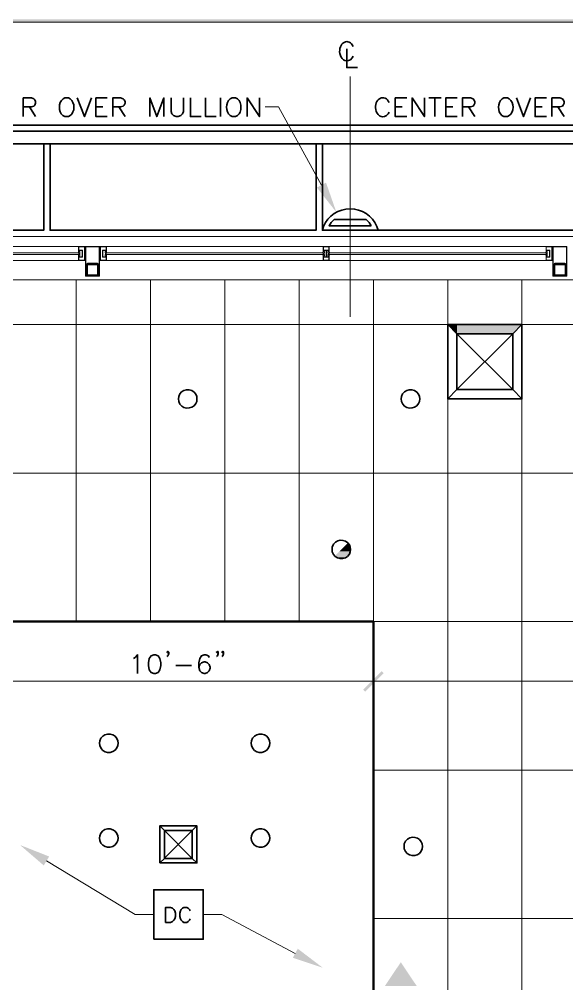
# Model space of a CAD drawing. Header units: inches. Extents: x 5 to 516, y -193 to 129.
# Drawn here: x 408.11 to 422.85, y 62.08 to 88.06 of the extents above; entities that cross this region are included whole.
import ezdxf

# ---------------------------------------------------------------- set-up
doc = ezdxf.new("R2010")
doc.units = ezdxf.units.IN
doc.header["$MEASUREMENT"] = 0
doc.layers.add('PDF9_Geometry', color=7, linetype='Continuous')
doc.layers.add('PDF9_Solid Fills', color=7, linetype='Continuous')

msp = doc.modelspace()

# ---------------------------------------------------------------- hatches: boundary and pattern name
at = {"layer": 'PDF9_Solid Fills', "transparency": 33554559}
h = msp.add_hatch(color=256, dxfattribs=at)
h.paths.add_polyline_path([(316.0672942, 88.0494451), (316.0806254, 88.0627785), (316.0672942, 88.0627785)])
h.paths.add_polyline_path([(496.1917308, 88.0627785), (496.1295081, 88.0627785), (354.7028537, 88.0627785), (354.7028447, 88.0627785), (316.0806254, 88.0627785), (316.1295142, 88.0494451), (316.1295143, 87.9872229), (316.1295233, 87.9872229), (496.1295089, 88.0494437), (316.1295188, 87.9872215), (496.1295081, 87.9872229), (496.1561756, 87.9916674), (496.1783975, 88.0094451), (496.1917308, 88.0361118), (496.1917311, 88.0494451)])
at = {"layer": 'PDF9_Solid Fills', "true_color": 0xb3b3b3, "transparency": 33554559}
msp.add_hatch(color=253, dxfattribs=at).paths.add_polyline_path([(421.3961813, 79.5872281), (421.6450701, 79.8361169), (421.3961813, 79.8361169), (419.8939601, 79.8361169), (419.8939601, 79.5872281)])
at = {"layer": 'PDF9_Solid Fills', "transparency": 33554559}
for points in [[(416.8317385, 73.8272197), (416.7828496, 73.7783308), (417.0317385, 73.7783308), (417.0272941, 73.8272197)], [(416.8761812, 73.8761111), (416.8317367, 73.8272222), (417.0272923, 73.8272222), (417.0139589, 73.8761111)], [(416.9206238, 73.916114), (416.8761794, 73.876114), (417.0139571, 73.876114), (416.9917349, 73.916114)], [(416.6050675, 73.6005578), (416.6450675, 73.5694466), (416.9206231, 73.5694466), (416.9606231, 73.6005578)], [(416.6450704, 73.6405606), (416.6050704, 73.6005606), (416.960626, 73.6005606), (416.9917371, 73.6405606)], [(416.6850643, 73.6850033), (416.6450643, 73.6405588), (416.9917309, 73.6405588), (417.0139531, 73.6850033)], [(416.6450704, 73.5694434), (416.6850704, 73.5472212), (416.8761815, 73.5472212), (416.920626, 73.5694434)], [(416.6850643, 73.5472266), (416.7339532, 73.5338933), (416.8317309, 73.5338933), (416.8761754, 73.5472266)], [(416.7339557, 73.7294459), (416.6850668, 73.6850015), (417.0139557, 73.6850015), (417.027289, 73.7294459)], [(416.7828471, 73.7783373), (416.7339582, 73.7294484), (417.0272915, 73.7294484), (417.031736, 73.7783373)], [(417.8672926, 70.5027841), (417.369508, 70.0049995), (417.4228413, 69.9516662), (417.4228474, 69.9516738), (417.4228482, 69.951673)], [(417.4228482, 69.9516683), (417.9206259, 70.4494461), (417.8672926, 70.5027794), (417.8672904, 70.5027773)]]:
    msp.add_hatch(color=256, dxfattribs=at).paths.add_polyline_path(points)

# ---------------------------------------------------------------- linework, layer by layer
at = {"layer": 'PDF9_Geometry', "lineweight": 0}
msp.add_lwpolyline([(316.1295142, 88.0583387), (316.1295142, 88.0494498), (316.1295142, 87.9872276), (485.4006203, 87.9872276)], dxfattribs=at)
at = {"layer": 'PDF9_Geometry', "lineweight": 35}
for points in [[(416.9295123, 87.2627839), (416.9295123, 86.7605617), (417.2184012, 86.7605617)], [(417.0272923, 86.9738922), (417.0761811, 87.022781), (417.0984034, 87.0716699)], [(408.2184035, 85.4405546), (408.2184035, 85.9427768), (408.4361813, 85.9427768), (408.5072924, 85.9161101), (408.5295146, 85.8938879), (408.5517368, 85.844999), (408.5517368, 85.8005546), (408.5295146, 85.7516657), (408.5072924, 85.724999), (408.4361813, 85.7027768), (408.2184035, 85.7027768)], [(409.4806253, 85.9161123), (409.4361808, 85.9427789), (409.3384031, 85.9427789), (409.2939586, 85.9161123), (409.2450697, 85.8716678)], [(409.6717364, 85.9427789), (409.8628475, 85.4405567), (410.0539586, 85.9427789)], [(410.4806274, 85.4405546), (410.1739608, 85.4405546), (410.1739608, 85.9427768), (410.4806274, 85.9427768)], [(410.6272937, 85.4405546), (410.6272937, 85.9427768), (410.840627, 85.9427768), (410.9117381, 85.9161101), (410.9339603, 85.8938879), (410.960627, 85.844999), (410.960627, 85.8005546), (410.9339603, 85.7516657), (410.9117381, 85.724999), (410.840627, 85.7027768), (410.6272937, 85.7027768)], [(411.6272936, 85.4405546), (411.6272936, 85.9427768), (411.8139603, 85.4405546), (412.0050714, 85.9427768), (412.0050714, 85.4405546)], [(412.1961774, 85.9427789), (412.1961774, 85.582779), (412.2183997, 85.5116679), (412.2672885, 85.4672234), (412.3383997, 85.4405567), (412.3872885, 85.4405567), (412.4583996, 85.4672234), (412.5072885, 85.5116679), (412.5295108, 85.582779), (412.5295108, 85.9427789)], [(412.7206276, 85.9427789), (412.7206276, 85.4405567), (413.0050721, 85.4405567)], [(413.1250692, 85.9427789), (413.1250692, 85.4405567), (413.4095136, 85.4405567)], [(413.5295107, 85.9427789), (413.5295107, 85.4405567)], [(413.8406272, 85.4405567), (413.9339605, 85.4405567), (413.9828494, 85.4672234), (414.0317383, 85.5116679), (414.0539605, 85.5605567), (414.0761828, 85.6316678), (414.0761828, 85.7516678), (414.0539605, 85.8227789), (414.0317383, 85.8716678), (413.9828494, 85.9161123), (413.9339605, 85.9427789), (413.8406272, 85.9427789), (413.7917383, 85.9161123), (413.7428494, 85.8716678)], [(414.2450687, 85.4405546), (414.2450687, 85.9427768), (414.5784021, 85.4405546), (414.5784021, 85.9427768)], [(418.5428514, 85.4405546), (418.2317403, 85.4405546), (418.2317403, 85.9427768), (418.5428514, 85.9427768)], [(418.6850642, 85.4405546), (418.6850642, 85.9427768), (419.0183975, 85.4405546), (419.0183975, 85.9427768)], [(419.1384062, 85.9427789), (419.4717395, 85.9427789)], [(419.3028484, 85.9427789), (419.3028484, 85.4405567)], [(419.8983967, 85.4405546), (419.5917301, 85.4405546), (419.5917301, 85.9427768), (419.8983967, 85.9427768)], [(420.0406233, 85.4405546), (420.0406233, 85.9427768), (420.258401, 85.9427768), (420.3295121, 85.9161101), (420.3517344, 85.8938879), (420.3739566, 85.844999), (420.3739566, 85.8005546), (420.3517344, 85.7516657), (420.3295121, 85.724999), (420.258401, 85.7027768), (420.0406233, 85.7027768)], [(421.3028451, 85.9161123), (421.2584006, 85.9427789), (421.1606228, 85.9427789), (421.1161784, 85.9161123), (421.0672895, 85.8716678)], [(421.4939562, 85.9427789), (421.6850673, 85.4405567), (421.8761784, 85.9427789)], [(422.3028472, 85.4405546), (421.9961805, 85.4405546), (421.9961805, 85.9427768), (422.3028472, 85.9427768)], [(422.4495135, 85.4405546), (422.4495135, 85.9427768), (422.6628468, 85.9427768), (422.7339579, 85.9161101), (422.7561801, 85.8938879), (422.7828468, 85.844999), (422.7828468, 85.8005546), (422.7561801, 85.7516657), (422.7339579, 85.724999), (422.6628468, 85.7027768), (422.4495135, 85.7027768)], [(408.3872945, 85.7027797), (408.551739, 85.4405575)], [(410.1739608, 85.7027797), (410.3650719, 85.7027797)], [(410.791736, 85.7027797), (410.9606248, 85.4405575)], [(417.9961778, 85.4672238), (418.0406223, 85.5116682), (418.067289, 85.5605571)], [(418.2317403, 85.7027797), (418.4228514, 85.7027797)], [(419.5917301, 85.7027797), (419.7828412, 85.7027797)], [(420.2095143, 85.7027797), (420.3739587, 85.4405575)], [(421.9961805, 85.7027797), (422.1872916, 85.7027797)], [(422.6139557, 85.7027797), (422.7828446, 85.4405575)], [(388.3117386, 82.209444), (388.3117386, 85.2938882), (397.3117382, 85.2938882), (397.3117382, 85.2094438), (440.3961813, 85.2094438), (440.3961813, 47.8761126), (440.4806268, 47.8761126), (440.4806268, 38.8761131), (437.3961815, 38.8761131)], [(409.3384031, 85.4405567), (409.4361808, 85.4405567), (409.4806253, 85.4672234)], [(421.1606228, 85.4405567), (421.2584006, 85.4405567), (421.3028451, 85.4672234)], [(435.1028466, 85.0450016), (397.3117381, 85.0450016)], [(397.3117382, 84.7116683), (439.8984012, 84.7116683), (439.8984012, 47.8761148)], [(401.6050684, 84.7116683), (401.6050684, 82.3783351), (408.7695125, 82.3783351), (408.7695125, 84.7116683)], [(408.9384013, 84.7116683), (408.9384013, 82.3783351), (416.1028454, 82.3783351), (416.1028454, 84.7116683)], [(416.2717342, 84.7116683), (416.2717342, 82.3783351), (423.4361783, 82.3783351), (423.4361783, 84.7116683)], [(416.5872959, 82.6672279), (416.5117404, 82.5916724), (416.4539626, 82.5027835), (417.5872958, 82.5027835)], [(416.5872905, 82.6672257), (417.4539571, 82.6672257)], [(417.4539625, 82.6672257), (417.5295181, 82.5916702), (417.5872958, 82.5027813)], [(409.9606289, 81.4805548), (409.9384067, 81.4761103), (409.9206289, 81.4583326), (409.9161844, 81.4405548), (409.9161844, 81.1872215)], [(410.2095123, 81.4583326), (409.9606235, 81.4583326), (409.9428457, 81.4538881), (409.9384012, 81.4405548), (409.9384012, 81.1872215)], [(410.2495149, 81.4405577), (410.2450704, 81.4583355), (410.2272926, 81.4761132), (410.2095149, 81.4805577), (409.960626, 81.4805577)], [(410.2095149, 81.4583318), (410.2228482, 81.4538874), (410.2272926, 81.4405541)], [(410.2272919, 81.4405548), (410.2272919, 81.1872215)], [(410.2495178, 81.4405548), (410.2495178, 81.1872215)], [(422.5428493, 81.4805548), (422.5206271, 81.4761103), (422.5072938, 81.4583326), (422.4984049, 81.4405548), (422.4984049, 81.1872215)], [(422.7917328, 81.4583326), (422.5428439, 81.4583326), (422.5295106, 81.4538881), (422.5206217, 81.4405548), (422.5206217, 81.1872215)], [(422.8317353, 81.4405577), (422.8272909, 81.4583355), (422.8139575, 81.4761132), (422.7917353, 81.4805577), (422.5428464, 81.4805577)], [(422.7917353, 81.4583318), (422.8050686, 81.4538874), (422.8139575, 81.4405541)], [(422.8139521, 81.4405548), (422.8139521, 81.1872215)], [(422.8317382, 81.4405548), (422.8317382, 81.1872215)], [(409.9606271, 81.1472244), (409.9384048, 81.1516688), (409.9206271, 81.1694466), (409.9161826, 81.1872244)], [(409.9606271, 81.1694502), (409.9428493, 81.1738947), (409.9384048, 81.187228)], [(410.2095149, 81.1694502), (409.960626, 81.1694502)], [(410.2095149, 81.1472244), (409.960626, 81.1472244)], [(410.2272919, 81.1872273), (410.2228475, 81.1738939), (410.2095141, 81.1694495)], [(410.2495178, 81.1872273), (410.2450733, 81.1694495), (410.2272955, 81.1516717), (410.2095178, 81.1472273)], [(422.5428475, 81.1472244), (422.5206253, 81.1516688), (422.507292, 81.1694466), (422.4984031, 81.1872244)], [(422.5428475, 81.1694502), (422.5295142, 81.1738947), (422.5206253, 81.187228)], [(422.7917353, 81.1694502), (422.5428464, 81.1694502)], [(422.7917353, 81.1472244), (422.5428464, 81.1472244)], [(422.8139521, 81.1872273), (422.8050632, 81.1738939), (422.7917299, 81.1694495)], [(422.8317382, 81.1872273), (422.8272938, 81.1694495), (422.8139604, 81.1516717), (422.7917382, 81.1472273)], [(419.893958, 79.5872201), (419.6450692, 79.836109)], [(421.3961824, 79.5872201), (421.6450712, 79.836109)], [(412.8628473, 77.7116726), (412.889514, 77.7694504), (412.8939584, 77.8361171), (412.889514, 77.8983393), (412.8628473, 77.9605615)], [(418.862847, 77.7116726), (418.8895137, 77.7694504), (418.8939581, 77.8361171), (418.8895137, 77.8983393), (418.862847, 77.9605615)], [(419.893958, 78.0850048), (419.6450692, 77.836116)], [(421.3961824, 78.0850048), (421.6450712, 77.836116)], [(412.4050696, 77.8983393), (412.3961807, 77.8361171), (412.4050696, 77.7694504)], [(418.4050692, 77.8983393), (418.3961804, 77.8361171), (418.4050692, 77.7694504)], [(416.5384016, 73.845004), (416.5339571, 73.7783373), (416.5384016, 73.7161151)], [(417.0006238, 73.6538929), (417.022846, 73.7161151), (417.0317349, 73.7783373), (417.022846, 73.845004), (417.0006238, 73.9027818)], [(411.1828492, 70.8449969), (411.2272937, 70.8716636), (411.2984048, 70.9427747), (411.2984048, 70.4405525)], [(412.1339578, 71.013888), (412.1117355, 70.9872213), (412.0850689, 71.013888), (412.1117355, 71.0361102), (412.1339578, 71.013888), (412.1339578, 70.9649991), (412.1117355, 70.9161102), (412.0850689, 70.893888)], [(413.2272917, 70.8716715), (413.2050695, 70.916116), (413.1339584, 70.9427827), (413.0850695, 70.9427827), (413.0139584, 70.916116), (412.969514, 70.8450049), (412.9428473, 70.7294493), (412.9428473, 70.6094493), (412.969514, 70.5116716), (413.0139584, 70.4672271), (413.0850695, 70.4405605), (413.1117362, 70.4405605), (413.1828473, 70.4672271), (413.2272917, 70.5116716), (413.2539584, 70.5827827), (413.2539584, 70.6094493), (413.2272917, 70.6805604), (413.1828473, 70.7294493), (413.1117362, 70.7516716), (413.0850695, 70.7516716), (413.0139584, 70.7294493), (412.969514, 70.6805604), (412.9428473, 70.6094493)], [(413.467291, 71.013888), (413.4450688, 70.9872213), (413.4184021, 71.013888), (413.4450688, 71.0361102), (413.467291, 71.013888), (413.467291, 70.9649991), (413.4450688, 70.9161102), (413.4184021, 70.893888)], [(413.6095165, 71.013888), (413.5872943, 70.9872213), (413.5606276, 71.013888), (413.5872943, 71.0361102), (413.6095165, 71.013888), (413.6095165, 70.9649991), (413.5872943, 70.9161102), (413.5606276, 70.893888)], [(412.3250656, 70.6538891), (412.7517322, 70.6538891)], [(410.2806213, 68.4938885), (410.2717324, 68.5605551), (410.2806213, 68.6227774)], [(410.738399, 68.6849996), (410.7606212, 68.6227774), (410.7695101, 68.5605551), (410.7606212, 68.4938885), (410.738399, 68.4361107)], [(414.3606221, 68.4938885), (414.3561777, 68.5605551), (414.3606221, 68.6227774)], [(414.8228443, 68.6849996), (414.8450665, 68.6227774), (414.8539554, 68.5605551), (414.8450665, 68.4938885), (414.8228443, 68.4361107)], [(412.0228466, 66.2094449), (411.8939578, 66.3338893)], [(412.76951, 66.2094449), (412.8939545, 66.3338893)], [(410.2806213, 65.9383331), (410.2717324, 66.0049997), (410.2806213, 66.0672219)], [(410.738399, 66.1294442), (410.7606212, 66.0672219), (410.7695101, 66.0049997), (410.7606212, 65.9383331), (410.738399, 65.8805553)], [(414.3606221, 65.9383331), (414.3561777, 66.0049997), (414.3606221, 66.0672219)], [(414.8228443, 66.1294442), (414.8450665, 66.0672219), (414.8539554, 66.0049997), (414.8450665, 65.9383331), (414.8228443, 65.8805553)], [(418.4761818, 65.8450044), (418.4717374, 65.7783378), (418.4761818, 65.7161156)], [(418.9339595, 65.6538933), (418.9606262, 65.7161156), (418.9695151, 65.7783378), (418.9606262, 65.8450044), (418.9339595, 65.9027822)], [(412.0228466, 65.4583327), (411.8939578, 65.3338883)], [(412.76951, 65.4583327), (412.8939545, 65.3338883)], [(412.7161789, 64.040563), (412.6984011, 64.080563), (412.6584011, 64.1161185), (412.6228455, 64.1338963), (412.5428455, 64.1338963), (412.50729, 64.1161185), (412.46729, 64.080563), (412.4495122, 64.040563), (412.4317344, 63.9827852), (412.4317344, 63.8894519), (412.4495122, 63.8316741), (412.46729, 63.7916741), (412.50729, 63.7561186), (412.5428455, 63.7338963), (412.6228455, 63.7338963), (412.6584011, 63.7561186), (412.6984011, 63.7916741), (412.7161789, 63.8316741)]]:
    msp.add_lwpolyline(points, dxfattribs=at)
at = {"layer": 'PDF9_Geometry', "lineweight": 15}
for points in [[(417.0228464, 80.0494416), (417.0228464, 86.5249966)], [(416.2495174, 83.5961175), (415.0895175, 85.7027841), (414.733962, 85.7027841)], [(397.3961837, 82.209444), (435.2317371, 82.209444)], [(403.8761819, 81.9383304), (409.7072927, 81.9383304)], [(409.7072927, 81.804997), (409.7072927, 81.9383304), (409.8761815, 81.9383304), (409.880626, 81.9338859), (409.8895149, 81.9338859), (409.8939593, 81.9383304)], [(409.8139568, 81.8449963), (409.716179, 81.8449963), (409.716179, 81.9294408), (409.8672901, 81.9294408)], [(409.867293, 81.9294509), (409.867293, 81.5738954), (409.7161819, 81.5738954), (409.7161819, 81.6583398)], [(409.8139528, 81.8449963), (409.8139528, 81.6583297)], [(409.8939586, 81.9383304), (409.8939586, 81.5649971), (409.8895142, 81.5694415), (409.8806253, 81.5694415), (409.8761808, 81.5649971)], [(409.8761815, 81.9383304), (409.8761815, 81.5649971)], [(409.8761815, 81.9294509), (409.880626, 81.9250064), (409.8895149, 81.9250064), (409.8939593, 81.9294509)], [(409.8761815, 81.9205533), (409.880626, 81.9161089), (409.8895149, 81.9161089), (409.8939593, 81.9205533)], [(409.8761815, 81.9161136), (409.880626, 81.9072247), (409.8895149, 81.9072247), (409.8939593, 81.9161136)], [(409.8939593, 81.6050032), (409.8761815, 81.8983365), (409.8939593, 81.8983365), (409.8761815, 81.6050032)], [(410.2717345, 81.9383304), (410.2717345, 81.5649971), (410.276179, 81.5694415), (410.2850679, 81.5694415), (410.2939568, 81.5649971)], [(410.4584048, 81.804997), (410.4584048, 81.9383304), (410.2939604, 81.9383304), (410.2850715, 81.9338859), (410.2761826, 81.9338859), (410.2717382, 81.9383304)], [(410.2939604, 81.9294509), (410.2850715, 81.9250064), (410.2761826, 81.9250064), (410.2717382, 81.9294509)], [(410.2939604, 81.9205533), (410.2850715, 81.9161089), (410.2761826, 81.9161089), (410.2717382, 81.9205533)], [(410.2939604, 81.9161136), (410.2850715, 81.9072247), (410.2761826, 81.9072247), (410.2717382, 81.9161136)], [(410.2717382, 81.6050032), (410.2939604, 81.8983365), (410.2717382, 81.8983365), (410.2939604, 81.6050032)], [(410.2939604, 81.9383304), (410.2939604, 81.5649971)], [(410.2984001, 81.9294509), (410.2984001, 81.5738954), (410.4495112, 81.5738954), (410.4495112, 81.6583398)], [(410.3561808, 81.8449963), (410.4495141, 81.8449963), (410.4495141, 81.9294408), (410.298403, 81.9294408)], [(410.3561801, 81.8449963), (410.3561801, 81.6583297)], [(416.2939601, 81.9383304), (410.4584049, 81.9383304)], [(416.4584023, 81.804997), (416.4584023, 81.9383304), (416.2939579, 81.9383304), (416.2939579, 81.804997)], [(416.3783998, 81.8449963), (416.2983998, 81.8449963), (416.2983998, 81.9294408), (416.4495109, 81.9294408)], [(416.4495138, 81.8449963), (416.3695138, 81.8449963)], [(416.4495138, 81.9294509), (416.4495138, 81.8450064)], [(416.4584023, 81.9383304), (422.2939575, 81.9383304)], [(422.2939576, 81.804997), (422.2939576, 81.9383304), (422.458402, 81.9383304), (422.4628464, 81.9338859), (422.4717353, 81.9338859), (422.4806242, 81.9383304)], [(422.3961772, 81.8449963), (422.2983995, 81.8449963), (422.2983995, 81.9294408), (422.4495106, 81.9294408)], [(422.4495135, 81.9294509), (422.4495135, 81.5738954), (422.2984024, 81.5738954), (422.2984024, 81.6583398)], [(422.3961823, 81.8449963), (422.3961823, 81.6583297)], [(422.4806188, 81.9383304), (422.4806188, 81.5649971), (422.4717299, 81.5694415), (422.462841, 81.5694415), (422.4583966, 81.5649971)], [(422.458402, 81.9383304), (422.458402, 81.5649971)], [(422.458402, 81.9294509), (422.4628464, 81.9250064), (422.4717353, 81.9250064), (422.4806242, 81.9294509)], [(422.458402, 81.9205533), (422.4628464, 81.9161089), (422.4717353, 81.9161089), (422.4806242, 81.9205533)], [(422.458402, 81.9161136), (422.4628464, 81.9072247), (422.4717353, 81.9072247), (422.4806242, 81.9161136)], [(422.4806242, 81.6050032), (422.458402, 81.8983365), (422.4806242, 81.8983365), (422.458402, 81.6050032)], [(403.845072, 81.7738881), (409.7384049, 81.7738881), (409.7384049, 81.7294437)], [(409.7384049, 81.7294455), (403.845072, 81.7294455)], [(409.7028417, 81.7916652), (409.7072862, 81.8049985)], [(409.7028417, 81.7116684), (409.7072862, 81.6983351)], [(409.7072905, 81.8361168), (409.7295127, 81.8361168)], [(409.8761794, 81.5650032), (409.7072905, 81.5650032), (409.7072905, 81.6983365)], [(409.7072905, 81.6672258), (409.7295127, 81.6672258)], [(409.7117393, 81.7738881), (409.7117393, 81.7294437)], [(409.7161783, 81.8094502), (409.7339561, 81.8094502), (409.7339561, 81.8361168), (409.8050672, 81.8361168)], [(409.716179, 81.8094462), (409.716179, 81.8227795), (409.7206235, 81.8227795), (409.7206235, 81.8138906)], [(409.716179, 81.6938914), (409.7339568, 81.6938914), (409.7339568, 81.6672247)], [(409.716179, 81.6805541), (409.716179, 81.6938874)], [(409.716179, 81.6583373), (409.8139568, 81.6583373)], [(409.7161834, 81.6805537), (409.7206278, 81.6805537), (409.7206278, 81.6894426), (409.7295167, 81.6894426), (409.7295167, 81.6672204)], [(409.7295163, 81.8361168), (409.7295163, 81.8138946), (409.7206274, 81.8138946)], [(409.7428446, 81.773887), (409.7428446, 81.8005537), (409.7339557, 81.8094426)], [(409.7428446, 81.7027799), (409.7339557, 81.693891)], [(409.7339561, 81.6672258), (409.8050672, 81.6672258)], [(409.7428446, 81.7294455), (409.7428446, 81.7027788)], [(409.8050733, 81.8361168), (409.8050733, 81.667228)], [(409.8939586, 81.58722), (409.8895142, 81.5961089), (409.8806253, 81.5961089), (409.8761808, 81.58722)], [(409.8939586, 81.5827803), (409.8895142, 81.5872247), (409.8806253, 81.5872247), (409.8761808, 81.5827803)], [(409.8761815, 81.6049971), (409.8939593, 81.6049971)], [(410.2717345, 81.58722), (410.276179, 81.5961089), (410.2850679, 81.5961089), (410.2939568, 81.58722)], [(410.2717345, 81.5827803), (410.276179, 81.5872247), (410.2850679, 81.5872247), (410.2939568, 81.5827803)], [(410.2939604, 81.6049971), (410.2717382, 81.6049971)], [(410.2939582, 81.5650032), (410.4584026, 81.5650032), (410.4584026, 81.6983365)], [(410.4495141, 81.6583373), (410.3561808, 81.6583373)], [(410.4495148, 81.8094502), (410.4317371, 81.8094502), (410.4317371, 81.8361168), (410.360626, 81.8361168)], [(410.4317371, 81.6672258), (410.360626, 81.6672258)], [(410.3606289, 81.8361168), (410.3606289, 81.667228)], [(410.4228485, 81.773887), (410.4228485, 81.8005537), (410.4317374, 81.8094426)], [(410.4228485, 81.7294455), (410.4228485, 81.7027788)], [(410.4228485, 81.7027799), (410.4317374, 81.693891)], [(410.4495141, 81.6938914), (410.4317363, 81.6938914), (410.4317363, 81.6672247)], [(416.3206256, 81.7294437), (416.3206256, 81.7738881), (410.4317371, 81.7738881), (410.4317371, 81.7294437)], [(410.4317371, 81.7294455), (416.3206256, 81.7294455)], [(410.4495098, 81.6805537), (410.4450653, 81.6805537), (410.4450653, 81.6894426), (410.4361765, 81.6894426), (410.4361765, 81.6672204)], [(410.4361768, 81.8361168), (410.4361768, 81.8138946), (410.4450657, 81.8138946)], [(410.4584026, 81.8361168), (410.4361804, 81.8361168)], [(410.4584026, 81.6672258), (410.4361804, 81.6672258)], [(410.4495141, 81.8094462), (410.4495141, 81.8227795), (410.4450697, 81.8227795), (410.4450697, 81.8138906)], [(410.4495141, 81.6805541), (410.4495141, 81.6938874)], [(410.4539629, 81.7738881), (410.4539629, 81.7294437)], [(410.4628424, 81.7916652), (410.4583979, 81.8049985)], [(410.4628424, 81.7116684), (410.4583979, 81.6983351)], [(416.2939601, 81.6983365), (416.2939601, 81.5650032), (410.4584049, 81.5650032)], [(416.2850715, 81.7916652), (416.2939604, 81.8049985)], [(416.2850715, 81.7116684), (416.2939604, 81.6983351)], [(416.2939601, 81.8361168), (416.3117378, 81.8361168)], [(416.2939601, 81.7738881), (416.2939601, 81.7294437)], [(416.2939601, 81.6672258), (416.3117378, 81.6672258)], [(416.2983991, 81.8094502), (416.3161769, 81.8094502), (416.3161769, 81.8361168), (416.3695102, 81.8361168)], [(416.2983998, 81.8094462), (416.2983998, 81.8227795), (416.3028442, 81.8227795), (416.3028442, 81.8138906)], [(416.2983998, 81.6938914), (416.3161776, 81.6938914), (416.3161776, 81.6672247)], [(416.2983998, 81.6805541), (416.2983998, 81.6938874)], [(416.2983998, 81.6583373), (416.3783998, 81.6583373)], [(416.3695138, 81.6583373), (416.4495138, 81.6583373), (416.4495138, 81.5738928), (416.2984027, 81.5738928), (416.2984027, 81.6583373)], [(416.2984041, 81.6805537), (416.3028486, 81.6805537), (416.3028486, 81.6894426), (416.3117375, 81.6894426), (416.3117375, 81.6672204)], [(416.3117371, 81.8361168), (416.3117371, 81.8138946), (416.3028482, 81.8138946)], [(416.3250654, 81.773887), (416.3250654, 81.8005537), (416.3161765, 81.8094426)], [(416.3250654, 81.7027799), (416.3161765, 81.693891)], [(416.3161769, 81.6672258), (416.3695102, 81.6672258)], [(416.3250654, 81.7294455), (416.3250654, 81.7027788)], [(416.369508, 81.8361168), (416.369508, 81.667228)], [(416.4495145, 81.8094502), (416.4317367, 81.8094502), (416.4317367, 81.8361168), (416.3784034, 81.8361168)], [(416.4317367, 81.6672258), (416.3784034, 81.6672258)], [(416.3784056, 81.8361168), (416.3784056, 81.667228)], [(416.4228482, 81.773887), (416.4228482, 81.8005537), (416.4317371, 81.8094426)], [(416.4228482, 81.7294455), (416.4228482, 81.7027788)], [(416.4228482, 81.7027799), (416.4317371, 81.693891)], [(416.4495138, 81.6938914), (416.431736, 81.6938914), (416.431736, 81.6672247)], [(422.3206253, 81.7294437), (422.3206253, 81.7738881), (416.4317367, 81.7738881), (416.4317367, 81.7294437)], [(422.3206253, 81.7294455), (416.4317367, 81.7294455)], [(416.4495095, 81.6805537), (416.445065, 81.6805537), (416.445065, 81.6894426), (416.4361761, 81.6894426), (416.4361761, 81.6672204)], [(416.4361765, 81.8361168), (416.4361765, 81.8138946), (416.4450654, 81.8138946)], [(416.4584023, 81.8361168), (416.4361801, 81.8361168)], [(416.4584023, 81.6672258), (416.4361801, 81.6672258)], [(416.4495138, 81.8094462), (416.4495138, 81.8227795), (416.4450693, 81.8227795), (416.4450693, 81.8138906)], [(416.4495138, 81.6805541), (416.4495138, 81.6938874)], [(416.4539626, 81.7738881), (416.4539626, 81.7294437)], [(416.4628421, 81.7916652), (416.4583976, 81.8049985)], [(416.4628421, 81.7116684), (416.4583976, 81.6983351)], [(416.4584023, 81.6983311), (416.4584023, 81.5649978)], [(422.2850712, 81.7916652), (422.2939601, 81.8049985)], [(422.2850712, 81.7116684), (422.2939601, 81.6983351)], [(422.2939597, 81.8361168), (422.3117375, 81.8361168)], [(422.2939597, 81.7738881), (422.2939597, 81.7294437)], [(422.4584042, 81.5650032), (422.2939597, 81.5650032), (422.2939597, 81.6983365)], [(422.2939597, 81.6672258), (422.3117375, 81.6672258)], [(422.2983987, 81.8094502), (422.3161765, 81.8094502), (422.3161765, 81.8361168), (422.3872876, 81.8361168)], [(422.2983991, 81.6805537), (422.307288, 81.6805537), (422.307288, 81.6894426), (422.3117324, 81.6894426), (422.3117324, 81.6672204)], [(422.2983995, 81.8094462), (422.2983995, 81.8227795), (422.3072884, 81.8227795), (422.3072884, 81.8138906)], [(422.2983995, 81.6938914), (422.3161772, 81.6938914), (422.3161772, 81.6672247)], [(422.2983995, 81.6805541), (422.2983995, 81.6938874)], [(422.2983995, 81.6583373), (422.3961772, 81.6583373)], [(422.3117368, 81.8361168), (422.3117368, 81.8138946), (422.3072923, 81.8138946)], [(422.325065, 81.773887), (422.325065, 81.8005537), (422.3161762, 81.8094426)], [(422.325065, 81.7027799), (422.3161762, 81.693891)], [(422.3161765, 81.6672258), (422.3872876, 81.6672258)], [(422.325065, 81.7294455), (422.325065, 81.7027788)], [(422.3872938, 81.8361168), (422.3872938, 81.667228)], [(422.4806188, 81.58722), (422.4717299, 81.5961089), (422.462841, 81.5961089), (422.4583966, 81.58722)], [(422.4806188, 81.5827803), (422.4717299, 81.5872247), (422.462841, 81.5872247), (422.4583966, 81.5827803)], [(422.458402, 81.6049971), (422.4806242, 81.6049971)], [(403.8761819, 81.5650032), (409.7072927, 81.5650032)], [(409.8939586, 81.5738917), (409.8895142, 81.5783362), (409.8806253, 81.5783362), (409.8761808, 81.5738917)], [(409.8939586, 81.5650032), (409.8939586, 81.5694477)], [(410.2717345, 81.5738917), (410.276179, 81.5783362), (410.2850679, 81.5783362), (410.2939568, 81.5738917)], [(410.2717345, 81.5650032), (410.2717345, 81.5694477)], [(416.2939601, 81.5650032), (416.4584045, 81.5650032)], [(416.4584023, 81.5650032), (422.2939575, 81.5650032)], [(422.4806188, 81.5738917), (422.4717299, 81.5783362), (422.462841, 81.5783362), (422.4583966, 81.5738917)], [(422.4806188, 81.5650032), (422.4806188, 81.5694477)], [(434.7695133, 81.0450018), (397.8539609, 81.0450018)], [(409.6450708, 81.0450018), (409.6450708, 71.8361134)], [(411.6450707, 81.0450018), (411.6450707, 71.8361134)], [(413.6450706, 81.0450018), (413.6450706, 71.8361134)], [(415.6450705, 81.0450018), (415.6450705, 71.8361134)], [(435.0228454, 81.0450018), (417.1472903, 81.0450018)], [(417.6450704, 71.8361174), (417.6450704, 81.0450058)], [(417.6450704, 81.0450018), (417.6450704, 48.6672253)], [(419.6450703, 81.0450018), (419.6450703, 48.6672253)], [(421.6450701, 81.0450018), (421.6450701, 48.6672253)], [(397.8539564, 79.8361169), (436.2317303, 79.8361169)], [(397.8539564, 75.8361172), (436.2317303, 75.8361172)], [(410.1472861, 71.8361174), (436.2317303, 71.8361174)], [(417.6450636, 70.2272217), (407.1472863, 70.2272217), (389.6450651, 70.2272217)], [(417.6450704, 70.2272217), (436.2317359, 70.2272217)], [(417.6450704, 67.8361176), (436.2317359, 67.8361176)], [(408.8450672, 65.3872245), (411.2272893, 63.9472245), (411.7295114, 63.9472245)], [(415.5428479, 62.8983376), (413.5606258, 63.9472264), (413.062848, 63.9472264)]]:
    msp.add_lwpolyline(points, dxfattribs=at)
at = {"layer": 'PDF9_Geometry', "lineweight": 35}
msp.add_lwpolyline([(417.7383986, 82.4805573), (417.7695097, 82.3783351), (416.2717321, 82.3783351), (416.3028432, 82.4805573, -0.6659830901)], format="xyb", close=True, dxfattribs=at)
at = {"layer": 'PDF9_Geometry', "lineweight": 15}
for points in [[(410.2717345, 81.1383304), (410.2717345, 81.9383304), (409.8939568, 81.9383304), (409.8939568, 81.1383304)], [(410.262846, 81.1472244), (410.262846, 81.9294465), (409.902846, 81.9294465), (409.902846, 81.1472244)], [(422.853955, 81.1383304), (422.853955, 81.9383304), (422.4806217, 81.9383304), (422.4806217, 81.1383304)], [(422.8450665, 81.1472244), (422.8450665, 81.9294465), (422.4895109, 81.9294465), (422.4895109, 81.1472244)], [(417.6450704, 70.7294439), (417.6450704, 70.560555)], [(436.2317359, 63.8361178), (417.6450704, 63.8361178)]]:
    msp.add_lwpolyline(points, close=True, dxfattribs=at)
at = {"layer": 'PDF9_Geometry', "lineweight": 35}
for points in [[(419.6450703, 79.8361169), (419.6450703, 77.8361171), (421.6450701, 77.8361171), (421.6450701, 79.8361169)], [(419.893958, 79.5872201), (419.893958, 78.0849979), (421.3961803, 78.0849979), (421.3961803, 79.5872201)], [(411.7295162, 70.9427798), (411.6584051, 70.9161131), (411.6095162, 70.845002), (411.587294, 70.7294464), (411.587294, 70.6538909), (411.6095162, 70.5383353), (411.6584051, 70.4672242), (411.7295162, 70.4405576), (411.7784051, 70.4405576), (411.8495162, 70.4672242), (411.8939607, 70.5383353), (411.9206273, 70.6538909), (411.9206273, 70.7294464), (411.8939607, 70.845002), (411.8495162, 70.9161131), (411.7784051, 70.9427798)], [(411.8939585, 65.3338934), (411.8939585, 66.3338933), (412.8939584, 66.3338933), (412.8939584, 65.3338934)], [(412.0228466, 65.4583327), (412.0228466, 66.2094438), (412.7695133, 66.2094438), (412.7695133, 65.4583327)], [(411.7295162, 63.2805623), (411.7295162, 64.6138956), (413.0628495, 64.6138956), (413.0628495, 63.2805623)], [(412.0495122, 63.7338862), (412.0495122, 64.1338862), (412.1828456, 64.1338862), (412.2406233, 64.1161084), (412.2761789, 64.0805529), (412.2984011, 64.0405529), (412.3161789, 63.9827751), (412.3161789, 63.8894418), (412.2984011, 63.831664), (412.2761789, 63.791664), (412.2406233, 63.7561084), (412.1828456, 63.7338862)]]:
    msp.add_lwpolyline(points, close=True, dxfattribs=at)
at = {"layer": 'PDF9_Geometry', "color": 253, "lineweight": 30, "true_color": 0xb3b3b3}
for points in [[(421.3961824, 78.0850048), (419.8939601, 79.5872271)], [(421.3961824, 79.5872201), (419.8939601, 78.0849979)], [(412.76951, 66.2094449), (412.0228434, 65.4583338)], [(412.76951, 65.4583327), (412.0228434, 66.2094438)]]:
    msp.add_lwpolyline(points, dxfattribs=at)
at = {"layer": 'PDF9_Geometry', "lineweight": 50}
msp.add_lwpolyline([(407.1472954, 71.8361174), (407.1472954, 53.8361184), (417.6450726, 53.8361184), (417.6450726, 71.8361174)], close=True, dxfattribs=at)
at = {"layer": 'PDF9_Geometry', "lineweight": 35}
for centre, major_axis, ratio, start_param, end_param in [((416.9301252, 87.2080016), (0.0013475, 0.2529551), 0.7655176857, 5.2372819724, 8.1187906295), ((417.8955808, 85.7009568), (0.0089387, 0.2484437), 0.7845470521, 5.2529282178, 8.1647555229)]:
    msp.add_ellipse(centre, major_axis=major_axis, ratio=ratio, start_param=start_param, end_param=end_param, dxfattribs=at)
for points in [[(416.7428478, 87.142781), (416.7681071, 86.9940403), (416.8806997, 86.8920403), (417.0272923, 86.9738922)], [(409.2450697, 85.8716678), (409.1524772, 85.7372234), (409.1754401, 85.5098901), (409.3384031, 85.4405567)], [(409.4806253, 85.4672234), (409.6170697, 85.5673716), (409.6170697, 85.8158901), (409.4806253, 85.9161123)], [(413.7428494, 85.8716678), (413.6618865, 85.7380382), (413.6743309, 85.5006308), (413.8406272, 85.4405567)], [(421.0672895, 85.8716678), (420.9746969, 85.7372234), (420.9976599, 85.5098901), (421.1606228, 85.4405567)], [(421.3028451, 85.4672234), (421.4392895, 85.5674456), (421.4392895, 85.8158901), (421.3028451, 85.9161123)], [(417.707289, 85.6316682), (417.7350667, 85.4931497), (417.8610667, 85.3710016), (417.9961778, 85.4672238)], [(412.8628473, 77.9605615), (412.7595881, 78.1507096), (412.4492177, 78.1153763), (412.4050696, 77.8983393)], [(418.862847, 77.9605615), (418.7595877, 78.1507096), (418.4492174, 78.1153763), (418.4050692, 77.8983393)], [(412.4050696, 77.7694504), (412.4551436, 77.5562652), (412.7597362, 77.5228578), (412.8628473, 77.7116726)], [(418.4050692, 77.7694504), (418.4551433, 77.5562652), (418.7597359, 77.5228578), (418.862847, 77.7116726)], [(417.0006238, 73.9027818), (416.8943275, 74.088041), (416.6055127, 74.064041), (416.5384016, 73.845004)], [(416.5384016, 73.7161151), (416.5951423, 73.4991522), (416.8905497, 73.4627077), (417.0006238, 73.6538929)], [(410.2806213, 68.6227774), (410.3247694, 68.8398144), (410.6352138, 68.8751477), (410.738399, 68.6849996)], [(414.3606221, 68.6227774), (414.4173629, 68.8397403), (414.7127703, 68.8761848), (414.8228443, 68.6849996)], [(410.738399, 68.4361107), (410.6294361, 68.2427033), (410.336325, 68.2783329), (410.2806213, 68.4938885)], [(414.8228443, 68.4361107), (414.7074369, 68.2417403), (414.4283258, 68.2785552), (414.3606221, 68.4938885)], [(410.2806213, 66.0672219), (410.3247694, 66.284259), (410.6352138, 66.3195923), (410.738399, 66.1294442)], [(414.3606221, 66.0672219), (414.4173629, 66.2841849), (414.7127703, 66.3206293), (414.8228443, 66.1294442)], [(418.9339595, 65.9027822), (418.8405521, 66.0873748), (418.5409225, 66.0646341), (418.4761818, 65.8450044)], [(410.738399, 65.8805553), (410.6352879, 65.6917405), (410.3306953, 65.7251479), (410.2806213, 65.9383331)], [(414.8228443, 65.8805553), (414.716548, 65.695296), (414.4277332, 65.719296), (414.3606221, 65.9383331)], [(418.4761818, 65.7161156), (418.528404, 65.5026341), (418.8332188, 65.4598933), (418.9339595, 65.6538933)]]:
    msp.add_open_spline(points, degree=3, dxfattribs=at)
at = {"layer": 'PDF9_Solid Fills', "lineweight": 35, "transparency": 33554559}
for points in [[(416.369508, 83.6627769), (416.649508, 82.8627769), (416.1250636, 83.5294436)], [(416.9606267, 73.9561079), (416.9917378, 73.9161079), (416.9206267, 73.9161079)], [(416.7339557, 73.5338893), (416.8317335, 73.5338893), (416.7828446, 73.5294448)], [(408.9161845, 65.5072241), (408.1295179, 65.8183352), (408.7695178, 65.2672242)], [(415.4761794, 62.7783379), (416.2806238, 62.5116713), (415.6095128, 63.0227824)], [(418.3828452, 62.6583383), (418.8095119, 62.0227828), (417.9561786, 62.0227828)]]:
    msp.add_solid(points, dxfattribs=at)
at = {"layer": 'PDF9_Solid Fills', "color": 253, "lineweight": 35, "true_color": 0xb3b3b3, "transparency": 33554559}
msp.add_solid([(419.893958, 79.8361169), (419.893958, 79.5872281), (419.6450692, 79.8361169)], dxfattribs=at)

doc.saveas('drawing.dxf')
